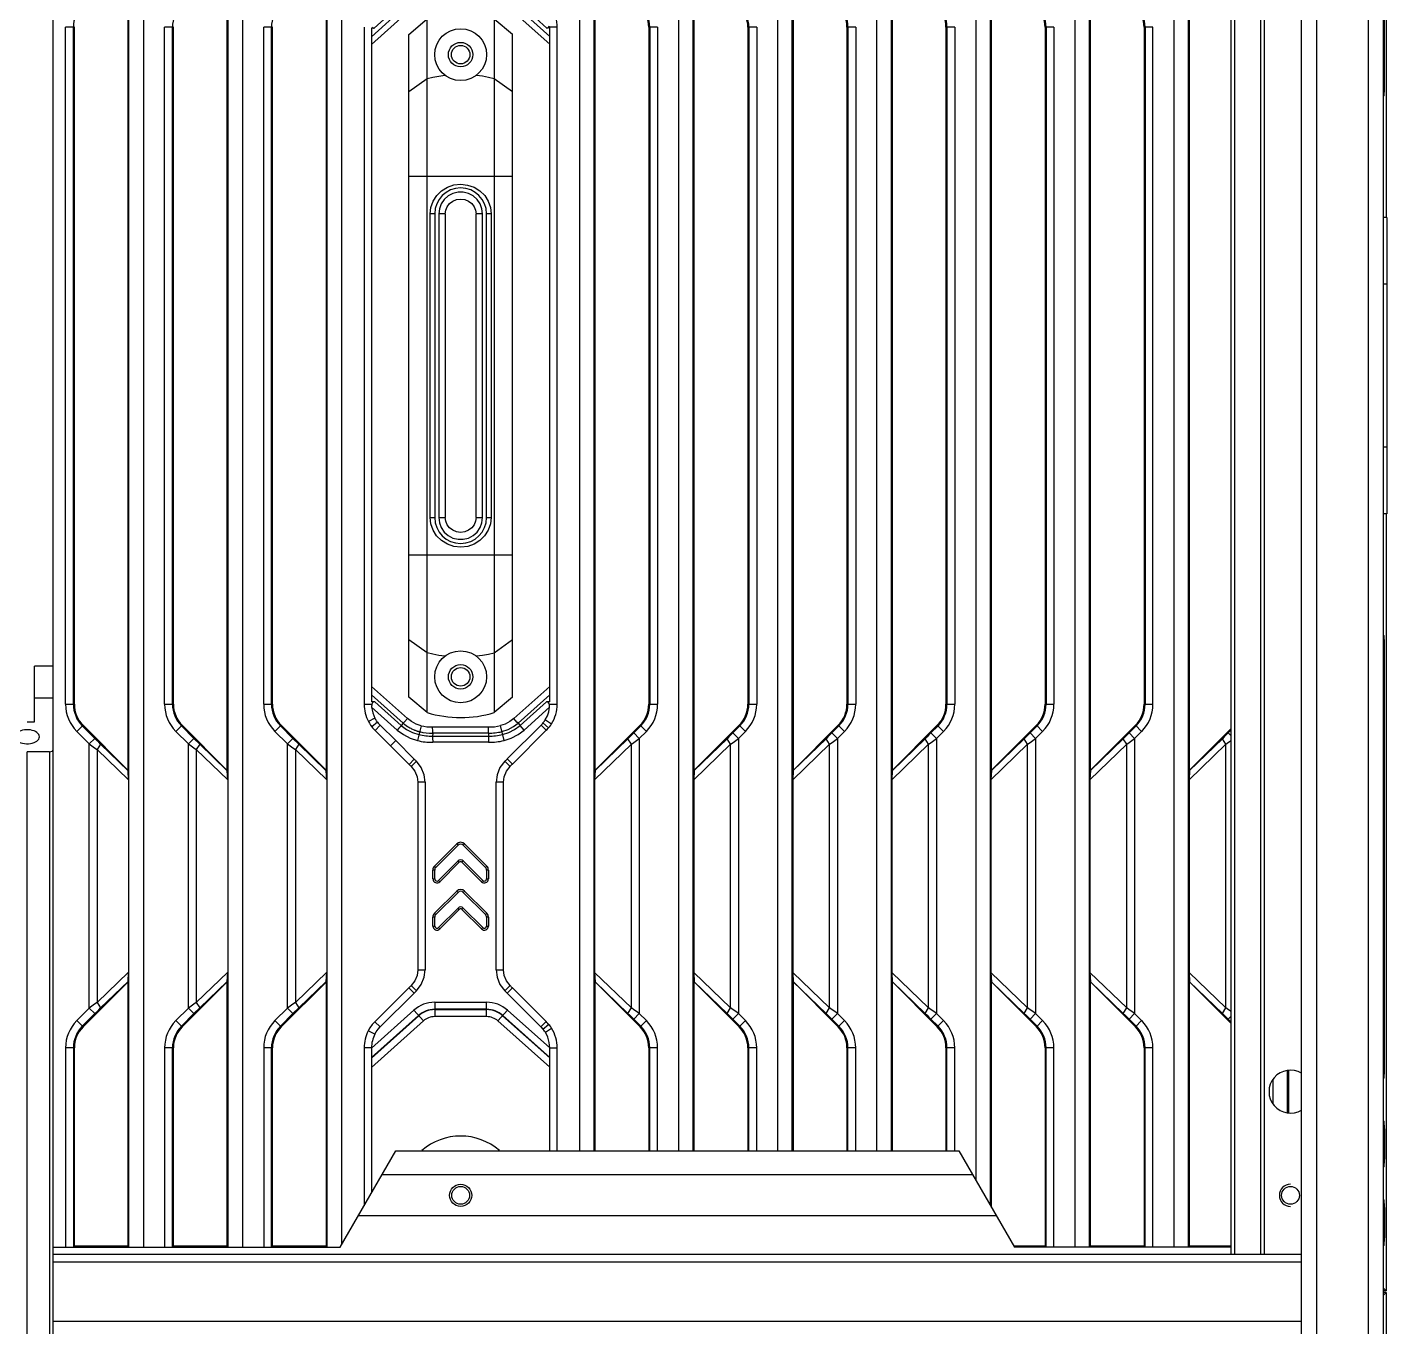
# Model space of a CAD drawing. Header units: millimetres. Extents: x -3132 to 28633, y 682 to 5849.
# Drawn here: x 3596.7 to 3780.2, y 2321.5 to 2497 of the extents above; entities that cross this region are included whole.
import ezdxf

# ---------------------------------------------------------------- set-up
doc = ezdxf.new("R2010")
doc.units = ezdxf.units.MM

msp = doc.modelspace()

# ---------------------------------------------------------------- linework, layer by layer
at = {"linetype": 'Continuous'}
for p, q in [((3600.154, 1837.759), (3600.154, 2564.759)), ((3610.386, 2332.238), (3610.386, 2555.259)), ((3612.383, 2332.259), (3612.383, 2555.259)), ((3623.756, 2332.238), (3623.756, 2555.259)), ((3625.753, 2332.259), (3625.753, 2555.259)), ((3637.126, 2332.238), (3637.126, 2555.259)), ((3639.123, 2332.648), (3639.123, 2555.259)), ((3671.185, 2555.259), (3671.185, 2345.259)), ((3673.177, 2345.259), (3673.177, 2555.259)), ((3684.555, 2555.259), (3684.555, 2345.259)), ((3686.547, 2345.259), (3686.547, 2555.259)), ((3697.925, 2555.259), (3697.925, 2345.259)), ((3699.917, 2345.259), (3699.917, 2555.259)), ((3711.295, 2555.259), (3711.295, 2345.259)), ((3713.287, 2345.259), (3713.287, 2555.259)), ((3724.665, 2555.259), (3724.665, 2341.343)), ((3726.657, 2337.891), (3726.657, 2555.259)), ((3738.035, 2555.259), (3738.035, 2332.259)), ((3740.027, 2332.239), (3740.027, 2555.259)), ((3751.405, 2537.259), (3751.405, 2332.259)), ((3753.397, 2332.239), (3753.397, 2537.259)), ((3759.154, 2331.259), (3759.154, 2537.259)), ((3759.654, 2331.259), (3759.654, 2537.259)), ((3768.654, 1864.759), (3768.654, 2537.759)), ((3770.654, 2537.759), (3770.654, 1864.759)), ((3777.654, 2537.759), (3777.654, 1864.759)), ((3779.654, 2537.759), (3779.654, 1864.759)), ((3779.834, 2488.716), (3779.834, 2537.759)), ((3780.054, 2537.759), (3780.054, 2471.259)), ((3763.154, 2331.259), (3763.154, 2535.259)), ((3763.654, 2331.259), (3763.654, 2512.259)), ((3610.244, 2505.845), (3610.244, 2396.673)), ((3623.614, 2505.845), (3623.614, 2396.673)), ((3636.984, 2505.845), (3636.984, 2396.673)), ((3673.322, 2396.667), (3673.322, 2505.856)), ((3686.692, 2396.667), (3686.692, 2505.856)), ((3700.062, 2396.667), (3700.062, 2505.856)), ((3713.432, 2396.667), (3713.432, 2505.856)), ((3726.802, 2396.667), (3726.802, 2505.856)), ((3740.172, 2396.667), (3740.172, 2505.856)), ((3753.542, 2396.667), (3753.542, 2505.856)), ((3643.124, 2495.675), (3647.409, 2499.52)), ((3647.007, 2499.965), (3643.499, 2496.817)), ((3662.904, 2499.527), (3667.184, 2495.698)), ((3666.808, 2496.838), (3663.305, 2499.972)), ((3643.126, 2494.628), (3647.926, 2498.935)), ((3648.154, 2495.993), (3650.618, 2498.085)), ((3650.618, 2404.433), (3650.618, 2498.085)), ((3659.685, 2498.097), (3659.685, 2404.421)), ((3659.685, 2498.097), (3662.154, 2496.004)), ((3662.388, 2498.94), (3667.184, 2494.651)), ((3601.83, 2405.556), (3601.83, 2496.962)), ((3603.018, 2496.962), (3601.83, 2496.962)), ((3602.883, 2405.556), (3602.883, 2496.962)), ((3603.018, 2405.556), (3603.018, 2496.962)), ((3615.2, 2405.556), (3615.2, 2496.962)), ((3616.388, 2496.962), (3615.2, 2496.962)), ((3616.253, 2405.556), (3616.253, 2496.962)), ((3616.388, 2405.556), (3616.388, 2496.962)), ((3628.57, 2405.556), (3628.57, 2496.962)), ((3629.758, 2496.962), (3628.57, 2496.962)), ((3629.623, 2405.556), (3629.623, 2496.962)), ((3629.758, 2405.556), (3629.758, 2496.962)), ((3642.124, 2496.962), (3642.124, 2405.556)), ((3643.124, 2496.883), (3643.499, 2496.817)), ((3643.125, 2496.883), (3643.125, 2405.902)), ((3648.154, 2406.524), (3648.154, 2495.993)), ((3662.154, 2406.514), (3662.154, 2496.004)), ((3666.808, 2496.838), (3667.184, 2496.906)), ((3668.184, 2496.958), (3667.016, 2496.958)), ((3667.184, 2405.881), (3667.184, 2496.906)), ((3668.183, 2405.556), (3668.183, 2496.952)), ((3680.55, 2496.962), (3680.55, 2405.556)), ((3681.737, 2496.962), (3680.55, 2496.962)), ((3680.684, 2496.962), (3680.684, 2405.556)), ((3681.737, 2496.962), (3681.737, 2405.556)), ((3693.92, 2496.962), (3693.92, 2405.556)), ((3695.107, 2496.962), (3693.92, 2496.962)), ((3694.054, 2496.962), (3694.054, 2405.556)), ((3695.107, 2496.962), (3695.107, 2405.556)), ((3707.29, 2496.962), (3707.29, 2405.556)), ((3708.477, 2496.962), (3707.29, 2496.962)), ((3707.424, 2496.962), (3707.424, 2405.556)), ((3708.477, 2496.962), (3708.477, 2405.556)), ((3720.66, 2496.962), (3720.66, 2405.556)), ((3721.847, 2496.962), (3720.66, 2496.962)), ((3720.794, 2496.962), (3720.794, 2405.556)), ((3721.847, 2496.962), (3721.847, 2405.556)), ((3734.03, 2496.962), (3734.03, 2405.556)), ((3735.217, 2496.962), (3734.03, 2496.962)), ((3734.164, 2496.962), (3734.164, 2405.556)), ((3735.217, 2496.962), (3735.217, 2405.556)), ((3747.4, 2496.962), (3747.4, 2405.556)), ((3748.587, 2496.962), (3747.4, 2496.962)), ((3747.534, 2496.962), (3747.534, 2405.556)), ((3748.587, 2405.556), (3748.587, 2496.962)), ((3648.154, 2488.258), (3650.618, 2490.033)), ((3659.685, 2490.044), (3662.154, 2488.267)), ((3779.654, 2488.716), (3779.834, 2488.716)), ((3779.654, 2487.588), (3779.784, 2487.718)), ((3779.784, 2487.718), (3779.654, 2487.718)), ((3662.154, 2476.785), (3648.154, 2476.785)), ((3651.032, 2430.759), (3651.032, 2471.759)), ((3651.654, 2471.759), (3651.032, 2471.759)), ((3651.654, 2471.759), (3651.654, 2430.759)), ((3652.204, 2471.759), (3652.204, 2430.759)), ((3653.069, 2471.759), (3652.204, 2471.759)), ((3653.069, 2471.759), (3653.069, 2430.759)), ((3657.237, 2430.759), (3657.237, 2471.759)), ((3658.104, 2471.759), (3657.237, 2471.759)), ((3658.104, 2430.759), (3658.104, 2471.759)), ((3658.654, 2430.759), (3658.654, 2471.759)), ((3659.274, 2471.759), (3658.654, 2471.759)), ((3659.274, 2471.759), (3659.274, 2430.759)), ((3780.154, 2471.259), (3779.654, 2471.259)), ((3780.154, 2471.259), (3780.154, 2431.259)), ((3780.154, 2462.259), (3779.654, 2462.259)), ((3780.154, 2440.259), (3779.654, 2440.259)), ((3651.032, 2430.759), (3651.654, 2430.759)), ((3652.204, 2430.759), (3653.069, 2430.759)), ((3657.237, 2430.759), (3658.104, 2430.759)), ((3658.654, 2430.759), (3659.274, 2430.759)), ((3780.154, 2431.259), (3779.654, 2431.259)), ((3780.054, 2431.259), (3780.054, 2326.359)), ((3648.154, 2425.733), (3662.154, 2425.733)), ((3779.654, 2414.928), (3779.784, 2414.797)), ((3650.618, 2412.484), (3648.154, 2414.26)), ((3662.154, 2414.251), (3659.685, 2412.474)), ((3779.654, 2414.797), (3779.784, 2414.797)), ((3779.834, 2413.799), (3779.654, 2413.799)), ((3779.834, 2356.13), (3779.834, 2413.799)), ((3597.654, 2403.187), (3597.654, 2410.693)), ((3600.154, 2410.693), (3597.654, 2410.693)), ((3647.967, 2403.62), (3643.126, 2407.964)), ((3667.184, 2407.94), (3662.347, 2403.614)), ((3600.154, 2406.363), (3597.654, 2406.363)), ((3643.568, 2405.902), (3643.126, 2405.901)), ((3647.418, 2402.995), (3643.128, 2406.844)), ((3643.568, 2405.902), (3647.145, 2402.694)), ((3650.618, 2404.433), (3648.154, 2406.524)), ((3662.154, 2406.514), (3659.685, 2404.421)), ((3667.184, 2406.824), (3662.896, 2402.989)), ((3663.169, 2402.688), (3666.738, 2405.881)), ((3667.184, 2405.881), (3666.738, 2405.881)), ((3601.83, 2405.556), (3603.018, 2405.556)), ((3615.2, 2405.556), (3616.388, 2405.556)), ((3628.57, 2405.556), (3629.758, 2405.556)), ((3642.124, 2405.556), (3643.173, 2405.556)), ((3643.143, 2405.167), (3646.594, 2402.07)), ((3663.718, 2402.063), (3667.161, 2405.142)), ((3667.127, 2405.556), (3668.184, 2405.556)), ((3680.55, 2405.556), (3681.737, 2405.556)), ((3693.92, 2405.556), (3695.107, 2405.556)), ((3707.29, 2405.556), (3708.477, 2405.556)), ((3720.66, 2405.556), (3721.847, 2405.556)), ((3734.03, 2405.556), (3735.217, 2405.556)), ((3747.4, 2405.556), (3748.587, 2405.556)), ((3596.654, 2403.187), (3597.654, 2403.187)), ((3604.189, 2402.727), (3603.349, 2401.887)), ((3605.782, 2400.945), (3604.094, 2402.632)), ((3610.244, 2396.673), (3604.189, 2402.727)), ((3617.559, 2402.727), (3616.719, 2401.887)), ((3619.152, 2400.945), (3617.464, 2402.632)), ((3623.614, 2396.673), (3617.559, 2402.727)), ((3630.929, 2402.727), (3630.089, 2401.887)), ((3632.522, 2400.945), (3630.834, 2402.632)), ((3636.984, 2396.673), (3630.929, 2402.727)), ((3643.585, 2403.691), (3642.698, 2403.23)), ((3643.952, 2403.122), (3643.166, 2402.503)), ((3644.301, 2402.734), (3643.611, 2402.009)), ((3646.404, 2400.649), (3644.301, 2402.734)), ((3647.418, 2402.995), (3647.145, 2402.694)), ((3647.418, 2402.995), (3647.564, 2403.163)), ((3647.564, 2403.163), (3647.967, 2403.62)), ((3649.817, 2402.665), (3649.325, 2400.654)), ((3651.372, 2402.49), (3658.936, 2402.49)), ((3661.009, 2400.657), (3660.513, 2402.667)), ((3666.008, 2402.753), (3661.452, 2398.197)), ((3662.159, 2397.489), (3666.709, 2402.039)), ((3662.748, 2403.155), (3662.347, 2403.614)), ((3662.896, 2402.989), (3662.748, 2403.155)), ((3662.896, 2402.989), (3663.169, 2402.688)), ((3663.718, 2402.063), (3663.169, 2402.688)), ((3666.008, 2402.753), (3666.709, 2402.039)), ((3666.263, 2403.029), (3667.028, 2402.385)), ((3666.585, 2403.454), (3667.435, 2402.929)), ((3679.378, 2402.727), (3673.322, 2396.667)), ((3679.473, 2402.632), (3678.523, 2401.682)), ((3680.218, 2401.887), (3679.378, 2402.727)), ((3692.748, 2402.727), (3686.692, 2396.667)), ((3692.843, 2402.632), (3691.893, 2401.682)), ((3693.588, 2401.887), (3692.748, 2402.727)), ((3706.118, 2402.727), (3700.062, 2396.667)), ((3706.213, 2402.632), (3705.263, 2401.682)), ((3706.958, 2401.887), (3706.118, 2402.727)), ((3719.488, 2402.727), (3713.432, 2396.667)), ((3719.583, 2402.632), (3718.633, 2401.682)), ((3720.328, 2401.887), (3719.488, 2402.727)), ((3732.858, 2402.727), (3726.802, 2396.667)), ((3732.953, 2402.632), (3732.003, 2401.682)), ((3733.698, 2401.887), (3732.858, 2402.727)), ((3746.228, 2402.727), (3740.172, 2396.667)), ((3746.323, 2402.632), (3745.373, 2401.682)), ((3747.068, 2401.887), (3746.228, 2402.727)), ((3759.154, 2402.283), (3753.542, 2396.667)), ((3759.154, 2402.093), (3758.743, 2401.682)), ((3603.349, 2401.887), (3605.037, 2400.2)), ((3605.037, 2400.2), (3605.782, 2400.945)), ((3605.037, 2364.531), (3605.037, 2400.2)), ((3616.719, 2401.887), (3618.407, 2400.2)), ((3618.407, 2400.2), (3619.152, 2400.945)), ((3618.407, 2364.531), (3618.407, 2400.2)), ((3630.089, 2401.887), (3631.777, 2400.2)), ((3631.777, 2400.2), (3632.522, 2400.945)), ((3631.777, 2364.531), (3631.777, 2400.2)), ((3643.611, 2402.009), (3645.698, 2399.941)), ((3646.404, 2400.649), (3645.698, 2399.941)), ((3648.901, 2398.146), (3646.404, 2400.649)), ((3649.546, 2401.875), (3649.619, 2401.856)), ((3651.379, 2401.658), (3651.378, 2401.252)), ((3651.378, 2401.252), (3658.929, 2401.252)), ((3658.928, 2401.658), (3651.379, 2401.658)), ((3658.922, 2400.42), (3651.385, 2400.42)), ((3658.928, 2401.658), (3658.929, 2401.252)), ((3677.736, 2400.909), (3673.309, 2396.635)), ((3678.199, 2400.164), (3677.736, 2400.909)), ((3678.523, 2401.682), (3679.268, 2400.937)), ((3679.268, 2400.937), (3680.218, 2401.887)), ((3679.268, 2400.937), (3679.268, 2363.794)), ((3691.106, 2400.909), (3686.679, 2396.635)), ((3691.569, 2400.164), (3691.106, 2400.909)), ((3691.893, 2401.682), (3692.638, 2400.937)), ((3692.638, 2400.937), (3693.588, 2401.887)), ((3692.638, 2400.937), (3692.638, 2363.794)), ((3704.476, 2400.909), (3700.049, 2396.635)), ((3704.939, 2400.164), (3704.476, 2400.909)), ((3705.263, 2401.682), (3706.008, 2400.937)), ((3706.008, 2400.937), (3706.958, 2401.887)), ((3706.008, 2400.937), (3706.008, 2363.794)), ((3717.846, 2400.909), (3713.419, 2396.635)), ((3718.309, 2400.164), (3717.846, 2400.909)), ((3718.633, 2401.682), (3719.378, 2400.937)), ((3719.378, 2400.937), (3720.328, 2401.887)), ((3719.378, 2400.937), (3719.378, 2363.794)), ((3731.216, 2400.909), (3726.789, 2396.635)), ((3731.679, 2400.164), (3731.216, 2400.909)), ((3732.003, 2401.682), (3732.748, 2400.937)), ((3732.748, 2400.937), (3733.698, 2401.887)), ((3732.748, 2400.937), (3732.748, 2363.794)), ((3744.586, 2400.909), (3740.159, 2396.635)), ((3745.049, 2400.164), (3744.586, 2400.909)), ((3745.373, 2401.682), (3746.118, 2400.937)), ((3746.118, 2400.937), (3747.068, 2401.887)), ((3746.118, 2400.937), (3746.118, 2363.794)), ((3757.956, 2400.909), (3753.529, 2396.635)), ((3758.419, 2400.164), (3757.956, 2400.909)), ((3759.154, 2401.28), (3758.743, 2401.682)), ((3596.654, 2236.259), (3596.654, 2399.146)), ((3599.654, 2399.146), (3596.654, 2399.146)), ((3599.654, 2399.146), (3599.654, 2236.259)), ((3606.568, 2400.172), (3606.106, 2399.426)), ((3606.106, 2399.426), (3606.106, 2365.304)), ((3606.106, 2399.426), (3610.347, 2395.331)), ((3610.279, 2396.589), (3606.568, 2400.172)), ((3619.938, 2400.172), (3619.476, 2399.426)), ((3619.476, 2399.426), (3619.476, 2365.304)), ((3619.476, 2399.426), (3623.717, 2395.331)), ((3623.649, 2396.589), (3619.938, 2400.172)), ((3633.308, 2400.172), (3632.846, 2399.426)), ((3632.846, 2399.426), (3632.846, 2365.304)), ((3632.846, 2399.426), (3637.087, 2395.331)), ((3637.019, 2396.589), (3633.308, 2400.172)), ((3645.698, 2399.941), (3648.194, 2397.439)), ((3673.238, 2395.373), (3678.199, 2400.164)), ((3678.199, 2364.567), (3678.199, 2400.164)), ((3686.608, 2395.373), (3691.569, 2400.164)), ((3691.569, 2364.567), (3691.569, 2400.164)), ((3699.978, 2395.373), (3704.939, 2400.164)), ((3704.939, 2364.567), (3704.939, 2400.164)), ((3713.348, 2395.373), (3718.309, 2400.164)), ((3718.309, 2364.567), (3718.309, 2400.164)), ((3726.718, 2395.373), (3731.679, 2400.164)), ((3731.679, 2364.567), (3731.679, 2400.164)), ((3740.088, 2395.373), (3745.049, 2400.164)), ((3745.049, 2364.567), (3745.049, 2400.164)), ((3753.458, 2395.373), (3758.419, 2400.164)), ((3758.419, 2364.567), (3758.419, 2400.164)), ((3610.244, 2396.673), (3610.279, 2396.589)), ((3610.347, 2395.331), (3610.279, 2396.589)), ((3623.614, 2396.673), (3623.649, 2396.589)), ((3623.717, 2395.331), (3623.649, 2396.589)), ((3636.984, 2396.673), (3637.019, 2396.589)), ((3637.087, 2395.331), (3637.019, 2396.589)), ((3648.901, 2398.146), (3648.194, 2397.439)), ((3649.189, 2397.86), (3648.481, 2397.154)), ((3661.111, 2397.858), (3661.82, 2397.152)), ((3661.452, 2398.197), (3662.159, 2397.489)), ((3673.306, 2396.637), (3673.238, 2395.373)), ((3673.323, 2396.667), (3673.306, 2396.637)), ((3686.676, 2396.637), (3686.608, 2395.373)), ((3686.693, 2396.667), (3686.676, 2396.637)), ((3700.046, 2396.637), (3699.978, 2395.373)), ((3700.063, 2396.667), (3700.046, 2396.637)), ((3713.416, 2396.637), (3713.348, 2395.373)), ((3713.433, 2396.667), (3713.416, 2396.637)), ((3726.786, 2396.637), (3726.718, 2395.373)), ((3726.803, 2396.667), (3726.786, 2396.637)), ((3740.156, 2396.637), (3740.088, 2395.373)), ((3740.173, 2396.667), (3740.156, 2396.637)), ((3753.526, 2396.637), (3753.458, 2395.373)), ((3753.543, 2396.667), (3753.526, 2396.637)), ((3610.347, 2395.331), (3610.347, 2369.4)), ((3623.717, 2395.331), (3623.717, 2369.4)), ((3637.087, 2395.331), (3637.087, 2369.4)), ((3649.377, 2395.017), (3649.377, 2369.713)), ((3650.377, 2395.017), (3649.377, 2395.017)), ((3650.377, 2395.017), (3650.377, 2369.713)), ((3659.928, 2369.714), (3659.928, 2395.018)), ((3660.928, 2395.018), (3659.928, 2395.018)), ((3660.928, 2369.713), (3660.928, 2395.018)), ((3673.238, 2395.373), (3673.238, 2369.357)), ((3686.608, 2395.373), (3686.608, 2369.357)), ((3699.978, 2395.373), (3699.978, 2369.357)), ((3713.348, 2395.373), (3713.348, 2369.357)), ((3726.718, 2395.373), (3726.718, 2369.357)), ((3740.088, 2395.373), (3740.088, 2369.357)), ((3753.458, 2395.373), (3753.458, 2369.357)), ((3654.623, 2386.703), (3651.623, 2383.703)), ((3651.8, 2383.527), (3654.8, 2386.527)), ((3654.8, 2386.527), (3654.623, 2386.703)), ((3655.684, 2386.703), (3655.507, 2386.527)), ((3655.507, 2386.527), (3658.507, 2383.527)), ((3658.684, 2383.703), (3655.684, 2386.703)), ((3651.623, 2383.703), (3651.8, 2383.527)), ((3654.8, 2384.405), (3652.166, 2381.771)), ((3652.343, 2381.594), (3654.977, 2384.229)), ((3654.977, 2384.229), (3654.8, 2384.405)), ((3655.507, 2384.405), (3655.33, 2384.229)), ((3655.33, 2384.229), (3657.965, 2381.594)), ((3658.142, 2381.771), (3655.507, 2384.405)), ((3658.507, 2383.527), (3658.684, 2383.703)), ((3651.404, 2381.983), (3651.404, 2383.173)), ((3651.654, 2383.173), (3651.404, 2383.173)), ((3651.404, 2381.983), (3651.654, 2381.983)), ((3651.654, 2381.983), (3651.654, 2383.173)), ((3658.654, 2383.173), (3658.654, 2381.983)), ((3658.904, 2383.173), (3658.654, 2383.173)), ((3658.654, 2381.983), (3658.904, 2381.983)), ((3658.904, 2383.173), (3658.904, 2381.983)), ((3654.623, 2380.339), (3651.623, 2377.339)), ((3651.8, 2377.163), (3654.8, 2380.163)), ((3652.166, 2381.771), (3652.343, 2381.594)), ((3654.8, 2380.163), (3654.623, 2380.339)), ((3655.684, 2380.339), (3655.507, 2380.163)), ((3655.507, 2380.163), (3658.507, 2377.163)), ((3658.684, 2377.339), (3655.684, 2380.339)), ((3657.965, 2381.594), (3658.142, 2381.771)), ((3651.404, 2375.619), (3651.404, 2376.809)), ((3651.654, 2376.809), (3651.404, 2376.809)), ((3651.623, 2377.339), (3651.8, 2377.163)), ((3651.654, 2375.619), (3651.654, 2376.809)), ((3654.8, 2378.041), (3652.166, 2375.407)), ((3652.343, 2375.23), (3654.977, 2377.865)), ((3654.977, 2377.865), (3654.8, 2378.041)), ((3655.507, 2378.041), (3655.33, 2377.865)), ((3655.33, 2377.865), (3657.965, 2375.23)), ((3658.142, 2375.407), (3655.507, 2378.041)), ((3658.507, 2377.163), (3658.684, 2377.339)), ((3658.654, 2376.809), (3658.654, 2375.619)), ((3658.904, 2376.809), (3658.654, 2376.809)), ((3658.904, 2376.809), (3658.904, 2375.619)), ((3651.404, 2375.619), (3651.654, 2375.619)), ((3652.166, 2375.407), (3652.343, 2375.23)), ((3657.965, 2375.23), (3658.142, 2375.407)), ((3658.654, 2375.619), (3658.904, 2375.619)), ((3610.347, 2369.4), (3606.106, 2365.304)), ((3610.279, 2368.142), (3610.347, 2369.4)), ((3623.717, 2369.4), (3619.476, 2365.304)), ((3623.649, 2368.142), (3623.717, 2369.4)), ((3637.087, 2369.4), (3632.846, 2365.304)), ((3637.019, 2368.142), (3637.087, 2369.4)), ((3649.377, 2369.713), (3650.377, 2369.713)), ((3659.928, 2369.714), (3660.928, 2369.714)), ((3673.238, 2369.357), (3673.307, 2368.089)), ((3678.199, 2364.567), (3673.238, 2369.357)), ((3686.608, 2369.357), (3686.677, 2368.089)), ((3691.569, 2364.567), (3686.608, 2369.357)), ((3699.978, 2369.357), (3700.047, 2368.089)), ((3704.939, 2364.567), (3699.978, 2369.357)), ((3713.348, 2369.357), (3713.417, 2368.089)), ((3718.309, 2364.567), (3713.348, 2369.357)), ((3726.718, 2369.357), (3726.787, 2368.089)), ((3731.679, 2364.567), (3726.718, 2369.357)), ((3740.088, 2369.357), (3740.157, 2368.089)), ((3745.049, 2364.567), (3740.088, 2369.357)), ((3753.458, 2369.357), (3753.527, 2368.089)), ((3758.419, 2364.567), (3753.458, 2369.357)), ((3604.189, 2362.003), (3610.244, 2368.058)), ((3606.568, 2364.559), (3610.279, 2368.142)), ((3610.244, 2368.058), (3610.279, 2368.142)), ((3610.244, 2368.058), (3610.244, 2332.391)), ((3617.559, 2362.003), (3623.614, 2368.058)), ((3619.938, 2364.559), (3623.649, 2368.142)), ((3623.614, 2368.058), (3623.649, 2368.142)), ((3623.614, 2368.058), (3623.614, 2332.391)), ((3630.929, 2362.003), (3636.984, 2368.058)), ((3633.308, 2364.559), (3637.019, 2368.142)), ((3636.984, 2368.058), (3637.019, 2368.142)), ((3636.984, 2368.058), (3636.984, 2332.391)), ((3648.182, 2367.28), (3643.589, 2362.699)), ((3648.888, 2366.572), (3648.182, 2367.28)), ((3649.195, 2366.876), (3648.486, 2367.582)), ((3661.116, 2366.868), (3661.824, 2367.575)), ((3662.15, 2367.25), (3661.443, 2366.543)), ((3666.693, 2362.707), (3662.15, 2367.25)), ((3673.312, 2368.093), (3677.736, 2363.822)), ((3673.323, 2345.259), (3673.323, 2368.068)), ((3673.323, 2368.068), (3679.378, 2362.003)), ((3686.682, 2368.093), (3691.106, 2363.822)), ((3686.693, 2345.259), (3686.693, 2368.068)), ((3686.693, 2368.068), (3692.748, 2362.003)), ((3700.052, 2368.093), (3704.476, 2363.822)), ((3700.063, 2345.259), (3700.063, 2368.068)), ((3700.063, 2368.068), (3706.118, 2362.003)), ((3713.422, 2368.093), (3717.846, 2363.822)), ((3713.433, 2345.259), (3713.433, 2368.068)), ((3713.433, 2368.068), (3719.488, 2362.003)), ((3726.792, 2368.093), (3731.216, 2363.822)), ((3726.803, 2337.639), (3726.803, 2368.068)), ((3726.803, 2368.068), (3732.858, 2362.003)), ((3740.162, 2368.093), (3744.586, 2363.822)), ((3740.173, 2332.391), (3740.173, 2368.068)), ((3740.173, 2368.068), (3746.228, 2362.003)), ((3753.532, 2368.093), (3757.956, 2363.822)), ((3753.543, 2332.391), (3753.543, 2368.068)), ((3753.543, 2368.068), (3759.154, 2362.448)), ((3644.291, 2361.986), (3648.888, 2366.572)), ((3651.653, 2365.327), (3651.653, 2363.386)), ((3651.653, 2365.327), (3658.662, 2365.327)), ((3658.662, 2363.386), (3658.662, 2365.327)), ((3661.443, 2366.543), (3665.997, 2361.989)), ((3605.037, 2364.531), (3603.349, 2362.843)), ((3605.782, 2363.786), (3604.094, 2362.098)), ((3605.782, 2363.786), (3605.037, 2364.531)), ((3606.106, 2365.304), (3606.568, 2364.559)), ((3618.407, 2364.531), (3616.719, 2362.843)), ((3617.464, 2362.098), (3619.152, 2363.786)), ((3619.152, 2363.786), (3618.407, 2364.531)), ((3619.476, 2365.304), (3619.938, 2364.559)), ((3631.777, 2364.531), (3630.089, 2362.843)), ((3630.834, 2362.098), (3632.522, 2363.786)), ((3632.522, 2363.786), (3631.777, 2364.531)), ((3632.846, 2365.304), (3633.308, 2364.559)), ((3648.834, 2364.248), (3643.124, 2359.125)), ((3649.467, 2363.542), (3643.124, 2357.85)), ((3643.124, 2357.791), (3649.497, 2363.509)), ((3650.13, 2362.803), (3648.834, 2364.248)), ((3658.662, 2364.379), (3651.653, 2364.379)), ((3651.653, 2364.335), (3658.662, 2364.335)), ((3661.476, 2364.252), (3660.181, 2362.805)), ((3660.814, 2363.512), (3667.184, 2357.814)), ((3667.184, 2357.874), (3660.843, 2363.545)), ((3667.184, 2359.155), (3661.476, 2364.252)), ((3677.736, 2363.822), (3678.199, 2364.567)), ((3679.268, 2363.794), (3678.523, 2363.049)), ((3680.218, 2362.843), (3679.268, 2363.794)), ((3691.106, 2363.822), (3691.569, 2364.567)), ((3692.638, 2363.794), (3691.893, 2363.049)), ((3693.588, 2362.843), (3692.638, 2363.794)), ((3704.476, 2363.822), (3704.939, 2364.567)), ((3706.008, 2363.794), (3705.263, 2363.049)), ((3706.958, 2362.843), (3706.008, 2363.794)), ((3717.846, 2363.822), (3718.309, 2364.567)), ((3719.378, 2363.794), (3718.633, 2363.049)), ((3720.328, 2362.843), (3719.378, 2363.794)), ((3731.216, 2363.822), (3731.679, 2364.567)), ((3732.748, 2363.794), (3732.003, 2363.049)), ((3733.698, 2362.843), (3732.748, 2363.794)), ((3744.586, 2363.822), (3745.049, 2364.567)), ((3746.118, 2363.794), (3745.373, 2363.049)), ((3747.068, 2362.843), (3746.118, 2363.794)), ((3757.956, 2363.822), (3758.419, 2364.567)), ((3603.349, 2362.843), (3604.189, 2362.003)), ((3616.719, 2362.843), (3617.559, 2362.003)), ((3630.089, 2362.843), (3630.929, 2362.003)), ((3643.124, 2356.516), (3650.13, 2362.803)), ((3644.291, 2361.986), (3643.589, 2362.699)), ((3658.662, 2363.386), (3651.653, 2363.386)), ((3660.181, 2362.805), (3667.184, 2356.541)), ((3665.997, 2361.989), (3666.693, 2362.707)), ((3666.264, 2361.701), (3667.03, 2362.343)), ((3666.586, 2361.275), (3667.431, 2361.81)), ((3679.473, 2362.098), (3678.523, 2363.049)), ((3679.378, 2362.003), (3680.218, 2362.843)), ((3692.843, 2362.098), (3691.893, 2363.049)), ((3692.748, 2362.003), (3693.588, 2362.843)), ((3706.213, 2362.098), (3705.263, 2363.049)), ((3706.118, 2362.003), (3706.958, 2362.843)), ((3719.583, 2362.098), (3718.633, 2363.049)), ((3719.488, 2362.003), (3720.328, 2362.843)), ((3732.953, 2362.098), (3732.003, 2363.049)), ((3732.858, 2362.003), (3733.698, 2362.843)), ((3746.323, 2362.098), (3745.373, 2363.049)), ((3746.228, 2362.003), (3747.068, 2362.843)), ((3759.154, 2362.638), (3758.743, 2363.049)), ((3643.571, 2361.013), (3642.679, 2361.465)), ((3601.83, 2359.175), (3601.83, 2332.259)), ((3603.018, 2359.175), (3601.83, 2359.175)), ((3602.883, 2359.175), (3602.883, 2332.257)), ((3603.018, 2332.391), (3603.018, 2359.175)), ((3615.2, 2359.175), (3615.2, 2332.259)), ((3616.388, 2359.175), (3615.2, 2359.175)), ((3616.253, 2332.257), (3616.253, 2359.175)), ((3616.388, 2332.391), (3616.388, 2359.175)), ((3628.57, 2359.175), (3628.57, 2332.259)), ((3629.758, 2359.175), (3628.57, 2359.175)), ((3629.623, 2332.257), (3629.623, 2359.175)), ((3629.758, 2332.391), (3629.758, 2359.175)), ((3642.124, 2359.175), (3642.124, 2337.846)), ((3643.124, 2359.175), (3642.124, 2359.175)), ((3643.124, 2359.175), (3643.124, 2339.578)), ((3667.184, 2359.155), (3668.184, 2359.165)), ((3667.184, 2345.259), (3667.184, 2359.155)), ((3668.183, 2345.259), (3668.183, 2359.161)), ((3680.55, 2359.175), (3680.55, 2345.259)), ((3681.737, 2359.175), (3680.55, 2359.175)), ((3680.684, 2345.259), (3680.684, 2359.175)), ((3681.737, 2345.259), (3681.737, 2359.175)), ((3693.92, 2359.175), (3693.92, 2345.259)), ((3695.107, 2359.175), (3693.92, 2359.175)), ((3694.054, 2345.259), (3694.054, 2359.175)), ((3695.107, 2345.259), (3695.107, 2359.175)), ((3708.477, 2359.175), (3707.29, 2359.175)), ((3707.29, 2359.175), (3707.29, 2345.259)), ((3707.424, 2345.259), (3707.424, 2359.175)), ((3708.477, 2345.259), (3708.477, 2359.175)), ((3721.847, 2359.175), (3720.66, 2359.175)), ((3720.66, 2359.175), (3720.66, 2345.259)), ((3720.794, 2345.259), (3720.794, 2359.175)), ((3721.847, 2345.259), (3721.847, 2359.175)), ((3735.217, 2359.175), (3734.03, 2359.175)), ((3734.03, 2359.175), (3734.03, 2332.391)), ((3734.164, 2332.257), (3734.164, 2359.175)), ((3735.217, 2332.259), (3735.217, 2359.175)), ((3748.587, 2359.175), (3747.4, 2359.175)), ((3747.4, 2359.175), (3747.4, 2332.391)), ((3747.534, 2332.257), (3747.534, 2359.175)), ((3748.587, 2332.259), (3748.587, 2359.175)), ((3764.775, 2354.846), (3764.775, 2351.672)), ((3766.767, 2350.397), (3766.767, 2356.121)), ((3766.913, 2350.4), (3766.913, 2356.118)), ((3779.654, 2356.13), (3779.834, 2356.13)), ((3779.654, 2355.001), (3779.784, 2355.131)), ((3779.784, 2355.131), (3779.654, 2355.131)), ((3779.654, 2349.361), (3779.784, 2349.23)), ((3779.654, 2349.23), (3779.784, 2349.23)), ((3779.834, 2348.232), (3779.654, 2348.232)), ((3779.834, 2348.232), (3779.834, 2344.13)), ((3638.898, 2332.259), (3646.404, 2345.259)), ((3646.404, 2345.259), (3722.404, 2345.259)), ((3722.404, 2345.259), (3729.909, 2332.259)), ((3779.654, 2344.13), (3779.834, 2344.13)), ((3724.28, 2342.009), (3644.527, 2342.009)), ((3779.654, 2343.001), (3779.784, 2343.131)), ((3779.784, 2343.131), (3779.654, 2343.131)), ((3779.654, 2338.759), (3779.784, 2338.629)), ((3779.654, 2338.629), (3779.784, 2338.629)), ((3727.455, 2336.509), (3641.352, 2336.509)), ((3779.834, 2337.63), (3779.654, 2337.63)), ((3779.834, 2337.63), (3779.834, 2333.528)), ((3602.883, 2332.257), (3603.018, 2332.391)), ((3610.244, 2332.391), (3603.018, 2332.391)), ((3616.253, 2332.257), (3616.388, 2332.391)), ((3623.614, 2332.391), (3616.388, 2332.391)), ((3629.623, 2332.257), (3629.758, 2332.391)), ((3636.984, 2332.391), (3629.758, 2332.391)), ((3734.03, 2332.391), (3729.833, 2332.391)), ((3734.164, 2332.257), (3734.03, 2332.391)), ((3740.044, 2332.259), (3740.076, 2332.294)), ((3740.076, 2332.294), (3740.173, 2332.391)), ((3747.4, 2332.391), (3740.173, 2332.391)), ((3747.534, 2332.257), (3747.4, 2332.391)), ((3753.414, 2332.259), (3753.446, 2332.294)), ((3753.446, 2332.294), (3753.543, 2332.391)), ((3759.154, 2332.391), (3753.543, 2332.391)), ((3779.654, 2333.528), (3779.834, 2333.528)), ((3779.654, 2332.399), (3779.784, 2332.529)), ((3779.784, 2332.529), (3779.654, 2332.529)), ((3600.154, 2332.259), (3638.898, 2332.259)), ((3768.654, 2331.259), (3600.154, 2331.259)), ((3759.154, 2332.259), (3729.909, 2332.259)), ((3768.654, 2330.259), (3600.154, 2330.259)), ((3780.054, 2326.359), (3779.654, 2326.759)), ((3780.054, 2326.359), (3779.654, 2326.359)), ((3779.654, 2325.759), (3780.054, 2326.159)), ((3780.054, 2326.159), (3779.654, 2326.159)), ((3780.054, 2326.159), (3780.054, 2076.359)), ((3600.154, 2322.259), (3768.654, 2322.259))]:
    msp.add_line(p, q, dxfattribs=at)
for points in [[(3643.269, 2496.962), (3643.334, 2496.894), (3643.411, 2496.845), (3643.499, 2496.817)], [(3666.808, 2496.838), (3666.889, 2496.863), (3666.959, 2496.904), (3667.016, 2496.958)], [(3667.019, 2496.961), (3667.076, 2497.046), (3667.119, 2497.154)], [(3650.618, 2490.033), (3651.412, 2490.218), (3652.215, 2490.367), (3653.025, 2490.48)], [(3657.287, 2490.484), (3658.093, 2490.373), (3658.893, 2490.226), (3659.685, 2490.044)], [(3651.032, 2471.759), (3651.128, 2472.619), (3651.437, 2473.486), (3651.923, 2474.243), (3652.572, 2474.877), (3653.362, 2475.361), (3654.233, 2475.658), (3655.172, 2475.759)], [(3655.172, 2475.759), (3656.094, 2475.653), (3656.96, 2475.354), (3657.75, 2474.865), (3658.398, 2474.225), (3658.879, 2473.466), (3659.182, 2472.603), (3659.274, 2471.759)], [(3658.104, 2471.759), (3658.021, 2472.452), (3657.771, 2473.119), (3657.366, 2473.71), (3656.831, 2474.186), (3656.2, 2474.517), (3655.509, 2474.687), (3654.798, 2474.688), (3654.108, 2474.517), (3653.475, 2474.185), (3652.941, 2473.71), (3652.536, 2473.119), (3652.286, 2472.452), (3652.204, 2471.759)], [(3653.069, 2471.759), (3653.133, 2472.25), (3653.333, 2472.728), (3653.66, 2473.147), (3654.094, 2473.476), (3654.606, 2473.684), (3655.152, 2473.755), (3655.702, 2473.684), (3656.212, 2473.475), (3656.646, 2473.147), (3656.973, 2472.727), (3657.172, 2472.25), (3657.237, 2471.759)], [(3655.172, 2426.759), (3654.242, 2426.858), (3653.369, 2427.154), (3652.572, 2427.641), (3651.917, 2428.281), (3651.431, 2429.043), (3651.125, 2429.91), (3651.032, 2430.759)], [(3652.204, 2430.759), (3652.286, 2430.065), (3652.537, 2429.397), (3652.943, 2428.806), (3653.478, 2428.331), (3654.112, 2427.999), (3654.801, 2427.83), (3655.506, 2427.83), (3656.196, 2427.999), (3656.829, 2428.331), (3657.365, 2428.806), (3657.77, 2429.397), (3658.021, 2430.065), (3658.104, 2430.759)], [(3657.237, 2430.759), (3657.172, 2430.268), (3656.973, 2429.791), (3656.647, 2429.371), (3656.213, 2429.043), (3655.703, 2428.834), (3655.151, 2428.763), (3654.602, 2428.835), (3654.091, 2429.044), (3653.658, 2429.372), (3653.332, 2429.792), (3653.133, 2430.269), (3653.069, 2430.759)], [(3659.274, 2430.759), (3659.18, 2429.904), (3658.874, 2429.041), (3658.393, 2428.287), (3657.751, 2427.654), (3656.968, 2427.168), (3656.104, 2426.867), (3655.172, 2426.759)], [(3653.025, 2412.037), (3652.216, 2412.151), (3651.413, 2412.3), (3650.618, 2412.484)], [(3659.685, 2412.474), (3658.893, 2412.292), (3658.093, 2412.145), (3657.287, 2412.034)], [(3643.567, 2405.902), (3643.396, 2405.861), (3643.262, 2405.742), (3643.173, 2405.556)], [(3667.127, 2405.556), (3667.033, 2405.736), (3666.9, 2405.845), (3666.738, 2405.881)], [(3643.173, 2405.556), (3643.146, 2405.438), (3643.136, 2405.308), (3643.143, 2405.167)], [(3666.584, 2403.455), (3666.861, 2403.986), (3667.055, 2404.553), (3667.161, 2405.142)], [(3667.161, 2405.142), (3667.168, 2405.293), (3667.156, 2405.431), (3667.127, 2405.556)], [(3642.697, 2403.23), (3642.834, 2402.984), (3642.99, 2402.742), (3643.166, 2402.503)], [(3643.952, 2403.122), (3643.813, 2403.309), (3643.691, 2403.499), (3643.585, 2403.691)], [(3647.145, 2402.694), (3646.998, 2402.526), (3646.807, 2402.311), (3646.594, 2402.07)], [(3646.594, 2402.07), (3647.423, 2401.457), (3648.34, 2400.981), (3649.325, 2400.654)], [(3647.145, 2402.694), (3647.869, 2402.159), (3648.671, 2401.745), (3649.522, 2401.462)], [(3647.418, 2402.995), (3647.628, 2402.83), (3647.813, 2402.687), (3647.983, 2402.567), (3648.141, 2402.468), (3648.286, 2402.384), (3648.42, 2402.312), (3648.544, 2402.25), (3648.657, 2402.195), (3648.762, 2402.148), (3648.859, 2402.106), (3648.948, 2402.07), (3649.031, 2402.038), (3649.107, 2402.01), (3649.178, 2401.986), (3649.243, 2401.964), (3649.304, 2401.944), (3649.36, 2401.927), (3649.412, 2401.912), (3649.46, 2401.898), (3649.504, 2401.886), (3649.546, 2401.875)], [(3649.817, 2402.665), (3649.15, 2402.887), (3648.527, 2403.209), (3647.967, 2403.62)], [(3651.379, 2401.658), (3651.379, 2401.881), (3651.372, 2402.49)], [(3658.928, 2401.658), (3658.931, 2401.881), (3658.934, 2402.168), (3658.936, 2402.49)], [(3662.347, 2403.614), (3661.796, 2403.21), (3661.179, 2402.89), (3660.513, 2402.667)], [(3660.712, 2401.859), (3661.562, 2402.149), (3662.288, 2402.537), (3662.896, 2402.989)], [(3660.81, 2401.465), (3661.651, 2401.745), (3662.442, 2402.153), (3663.169, 2402.688)], [(3661.009, 2400.657), (3661.988, 2400.984), (3662.897, 2401.456), (3663.718, 2402.063)], [(3666.263, 2403.029), (3666.179, 2402.933), (3666.094, 2402.84), (3666.008, 2402.753)], [(3666.263, 2403.029), (3666.31, 2403.086), (3666.354, 2403.139), (3666.393, 2403.189), (3666.429, 2403.235), (3666.462, 2403.279), (3666.491, 2403.319), (3666.518, 2403.357), (3666.541, 2403.392), (3666.563, 2403.425), (3666.584, 2403.455)], [(3666.709, 2402.039), (3666.817, 2402.15), (3666.924, 2402.265), (3667.028, 2402.385)], [(3667.028, 2402.385), (3667.175, 2402.566), (3667.312, 2402.747), (3667.435, 2402.929)], [(3605.037, 2400.2), (3605.4, 2399.934), (3605.756, 2399.676), (3606.106, 2399.426)], [(3606.568, 2400.172), (3606.314, 2400.418), (3606.052, 2400.676), (3605.782, 2400.945)], [(3618.407, 2400.2), (3618.77, 2399.934), (3619.126, 2399.676), (3619.476, 2399.426)], [(3619.938, 2400.172), (3619.684, 2400.418), (3619.422, 2400.676), (3619.152, 2400.945)], [(3631.777, 2400.2), (3632.14, 2399.934), (3632.496, 2399.676), (3632.846, 2399.426)], [(3633.308, 2400.172), (3633.054, 2400.418), (3632.792, 2400.676), (3632.522, 2400.945)], [(3651.378, 2401.252), (3651.378, 2401.029), (3651.385, 2400.42)], [(3658.929, 2401.252), (3658.926, 2401.029), (3658.922, 2400.42)], [(3678.523, 2401.682), (3678.253, 2401.414), (3677.99, 2401.156), (3677.736, 2400.909)], [(3678.199, 2400.164), (3678.549, 2400.414), (3678.905, 2400.672), (3679.268, 2400.937)], [(3691.893, 2401.682), (3691.623, 2401.414), (3691.36, 2401.156), (3691.106, 2400.909)], [(3691.569, 2400.164), (3691.919, 2400.414), (3692.275, 2400.672), (3692.638, 2400.937)], [(3705.263, 2401.682), (3704.993, 2401.414), (3704.73, 2401.156), (3704.476, 2400.909)], [(3704.939, 2400.164), (3705.289, 2400.414), (3705.645, 2400.672), (3706.008, 2400.937)], [(3718.633, 2401.682), (3718.363, 2401.414), (3718.1, 2401.156), (3717.846, 2400.909)], [(3718.309, 2400.164), (3718.659, 2400.414), (3719.015, 2400.672), (3719.378, 2400.937)], [(3732.003, 2401.682), (3731.733, 2401.414), (3731.47, 2401.156), (3731.216, 2400.909)], [(3731.679, 2400.164), (3732.029, 2400.414), (3732.385, 2400.672), (3732.748, 2400.937)], [(3745.373, 2401.682), (3745.103, 2401.414), (3744.84, 2401.156), (3744.586, 2400.909)], [(3745.049, 2400.164), (3745.399, 2400.414), (3745.755, 2400.672), (3746.118, 2400.937)], [(3758.743, 2401.682), (3758.473, 2401.414), (3758.21, 2401.156), (3757.956, 2400.909)], [(3758.419, 2400.164), (3758.771, 2400.416), (3759.128, 2400.674), (3759.154, 2400.694)], [(3648.482, 2397.154), (3648.976, 2396.505), (3649.276, 2395.78), (3649.377, 2395.017)], [(3650.377, 2395.017), (3650.242, 2396.039), (3649.842, 2397.005), (3649.189, 2397.86)], [(3661.111, 2397.858), (3660.46, 2397.002), (3660.063, 2396.037), (3659.928, 2395.017)], [(3660.928, 2395.018), (3661.029, 2395.78), (3661.328, 2396.504), (3661.819, 2397.152)], [(3649.377, 2369.713), (3649.276, 2368.952), (3648.978, 2368.228), (3648.486, 2367.582)], [(3649.195, 2366.876), (3649.845, 2367.73), (3650.242, 2368.694), (3650.377, 2369.713)], [(3659.928, 2369.714), (3660.063, 2368.691), (3660.463, 2367.725), (3661.116, 2366.868)], [(3661.824, 2367.575), (3661.329, 2368.224), (3661.029, 2368.95), (3660.928, 2369.713)], [(3686.688, 2368.064), (3686.685, 2368.074), (3686.684, 2368.083), (3686.682, 2368.093)], [(3700.058, 2368.064), (3700.055, 2368.074), (3700.054, 2368.083), (3700.052, 2368.093)], [(3713.428, 2368.064), (3713.425, 2368.074), (3713.424, 2368.083), (3713.422, 2368.093)], [(3726.798, 2368.064), (3726.795, 2368.074), (3726.794, 2368.083), (3726.792, 2368.093)], [(3740.168, 2368.064), (3740.165, 2368.074), (3740.164, 2368.083), (3740.162, 2368.093)], [(3753.538, 2368.064), (3753.535, 2368.074), (3753.534, 2368.083), (3753.532, 2368.093)], [(3606.106, 2365.304), (3605.756, 2365.054), (3605.399, 2364.796), (3605.037, 2364.531)], [(3605.782, 2363.786), (3606.052, 2364.054), (3606.314, 2364.312), (3606.568, 2364.559)], [(3619.476, 2365.304), (3619.126, 2365.054), (3618.769, 2364.796), (3618.407, 2364.531)], [(3619.152, 2363.786), (3619.422, 2364.055), (3619.684, 2364.312), (3619.938, 2364.559)], [(3632.846, 2365.304), (3632.496, 2365.054), (3632.139, 2364.796), (3631.777, 2364.531)], [(3632.522, 2363.786), (3632.792, 2364.055), (3633.054, 2364.312), (3633.308, 2364.559)], [(3677.736, 2363.822), (3677.991, 2363.575), (3678.253, 2363.317), (3678.523, 2363.049)], [(3679.268, 2363.794), (3678.905, 2364.059), (3678.549, 2364.317), (3678.199, 2364.567)], [(3691.106, 2363.822), (3691.361, 2363.575), (3691.623, 2363.317), (3691.893, 2363.049)], [(3692.638, 2363.794), (3692.275, 2364.059), (3691.919, 2364.317), (3691.569, 2364.567)], [(3704.476, 2363.822), (3704.731, 2363.575), (3704.993, 2363.317), (3705.263, 2363.049)], [(3706.008, 2363.794), (3705.645, 2364.059), (3705.289, 2364.317), (3704.939, 2364.567)], [(3717.846, 2363.822), (3718.101, 2363.575), (3718.363, 2363.317), (3718.633, 2363.049)], [(3719.378, 2363.794), (3719.015, 2364.059), (3718.659, 2364.317), (3718.309, 2364.567)], [(3731.216, 2363.822), (3731.471, 2363.575), (3731.733, 2363.317), (3732.003, 2363.049)], [(3732.748, 2363.794), (3732.385, 2364.059), (3732.029, 2364.317), (3731.679, 2364.567)], [(3744.586, 2363.822), (3744.841, 2363.575), (3745.103, 2363.317), (3745.373, 2363.049)], [(3746.118, 2363.794), (3745.755, 2364.059), (3745.399, 2364.317), (3745.049, 2364.567)], [(3757.956, 2363.822), (3758.211, 2363.575), (3758.473, 2363.317), (3758.743, 2363.049)], [(3759.154, 2364.038), (3759.127, 2364.057), (3758.771, 2364.315), (3758.419, 2364.567)], [(3643.589, 2362.699), (3643.224, 2362.301), (3642.92, 2361.885), (3642.678, 2361.464)], [(3643.571, 2361.013), (3643.762, 2361.345), (3644.002, 2361.672), (3644.291, 2361.986)], [(3665.997, 2361.989), (3666.087, 2361.898), (3666.176, 2361.802), (3666.264, 2361.701)], [(3666.585, 2361.275), (3666.486, 2361.419), (3666.382, 2361.557), (3666.264, 2361.701)], [(3667.03, 2362.343), (3666.919, 2362.471), (3666.807, 2362.592), (3666.693, 2362.707)], [(3667.431, 2361.81), (3667.308, 2361.989), (3667.175, 2362.165), (3667.03, 2362.343)], [(3759.154, 2363.457), (3758.992, 2363.296), (3758.743, 2363.049)], [(3667.184, 2359.155), (3667.117, 2359.897), (3666.917, 2360.609), (3666.585, 2361.275)], [(3610.372, 2332.259), (3610.342, 2332.293), (3610.244, 2332.391)], [(3623.742, 2332.259), (3623.712, 2332.293), (3623.614, 2332.391)], [(3637.112, 2332.259), (3637.082, 2332.293), (3636.984, 2332.391)]]:
    msp.add_lwpolyline(points, dxfattribs=at)
for centre, radius in [((3655.154, 2493.259), 3.5), ((3655.154, 2493.259), 1.65), ((3655.154, 2493.259), 1.25), ((3655.154, 2409.259), 3.5), ((3655.154, 2409.259), 1.65), ((3655.154, 2409.259), 1.25), ((3655.154, 2339.259), 1.5), ((3655.154, 2339.259), 1.2), ((3767.154, 2339.259), 1.2)]:
    msp.add_circle(centre, radius, dxfattribs=at)
for centre, radius, start, end in [((3607.018, 2496.962), 4.134, 135, 180), ((3620.388, 2496.962), 4.134, 135, 180), ((3633.758, 2496.962), 4.134, 135, 180), ((3663.184, 2496.962), 4.999, 359.88758, 31.65316), ((3676.55, 2496.962), 4, 0, 45.00069), ((3676.55, 2496.962), 4.134, 0, 45), ((3689.92, 2496.962), 4, 0, 45.00069), ((3689.92, 2496.962), 4.134, 0, 45), ((3703.29, 2496.962), 4, 0, 45.00069), ((3703.29, 2496.962), 4.134, 0, 45), ((3716.66, 2496.962), 4, 0, 45.00069), ((3716.66, 2496.962), 4.134, 0, 45), ((3730.03, 2496.962), 4, 0, 45.00069), ((3730.03, 2496.962), 4.134, 0, 45), ((3743.4, 2496.962), 4, 0, 45.00069), ((3743.4, 2496.962), 4.134, 0, 45), ((3655.154, 2471.759), 3.5, 0.00002, 180.00002), ((3655.154, 2430.759), 3.5, 180.00002, 0), ((3607.018, 2405.556), 5.188, 180.00001, 225), ((3607.018, 2405.556), 4.134, 180, 225), ((3607.018, 2405.556), 4, 180.00001, 225), ((3620.388, 2405.556), 5.188, 180.00001, 225), ((3620.388, 2405.556), 4.134, 180, 225), ((3620.388, 2405.556), 4, 180.00001, 225), ((3633.758, 2405.556), 5.188, 180.00001, 225), ((3633.758, 2405.556), 4.134, 180, 225), ((3633.758, 2405.556), 4, 180.00001, 225), ((3647.124, 2405.556), 5, 180.00002, 207.71825), ((3647.124, 2405.556), 4, 185.58183, 207.78568), ((3663.184, 2405.556), 4.998, 328.28646, 0.00762), ((3676.55, 2405.556), 4, 314.99932, 0), ((3676.55, 2405.556), 4.134, 315, 0), ((3676.55, 2405.556), 5.188, 315, 360), ((3689.92, 2405.556), 4, 314.99932, 0), ((3689.92, 2405.556), 4.134, 315, 0), ((3689.92, 2405.556), 5.188, 315, 360), ((3703.29, 2405.556), 4, 314.99932, 0), ((3703.29, 2405.556), 4.134, 315, 0), ((3703.29, 2405.556), 5.188, 315, 360), ((3716.66, 2405.556), 4, 314.99932, 0), ((3716.66, 2405.556), 4.134, 315, 0), ((3716.66, 2405.556), 5.188, 315, 360), ((3730.03, 2405.556), 4, 314.99932, 0), ((3730.03, 2405.556), 4.134, 315, 0), ((3730.03, 2405.556), 5.188, 315, 360), ((3743.4, 2405.556), 4, 314.99932, 0), ((3743.4, 2405.556), 4.134, 315, 0), ((3743.4, 2405.556), 5.188, 315, 360), ((3647.038, 2405.549), 4.926, 218.19037, 225.93408), ((3647.038, 2405.549), 3.926, 218.18979, 225.81563), ((3651.268, 2408.594), 6.105, 256.24513, 270.96986), ((3659.048, 2408.6), 6.111, 268.95345, 283.87387), ((3651.268, 2408.594), 8.175, 256.24562, 270.81432), ((3651.268, 2408.594), 7.343, 256.2454, 270.85433), ((3651.268, 2408.594), 6.937, 256.2454, 270.91771), ((3659.048, 2408.6), 8.181, 269.12028, 283.87341), ((3659.048, 2408.6), 6.943, 269.00943, 283.87321), ((3659.048, 2408.6), 7.349, 269.0774, 283.87321), ((3704.487, 2453.878), 79.714, 225.07472, 225.36551), ((3704.487, 2453.878), 78.714, 225.07549, 225.37047), ((3605.658, 2453.987), 78.902, 314.65299, 315.00212), ((3605.658, 2453.987), 79.902, 314.65883, 315.00212), ((3655.154, 2386.173), 0.75, 45.00003, 134.99998), ((3655.154, 2386.173), 0.5, 45.00005, 134.99998), ((3652.154, 2383.173), 0.75, 135, 179.99994), ((3655.154, 2384.052), 0.5, 44.99999, 134.99998), ((3655.154, 2384.052), 0.25, 44.99997, 134.99998), ((3658.154, 2383.173), 0.75, 0, 44.99999), ((3651.954, 2381.983), 0.55, 180.00004, 315), ((3652.154, 2383.173), 0.5, 135, 179.99995), ((3651.954, 2381.983), 0.3, 180.00002, 315), ((3658.354, 2381.983), 0.55, 225.00013, 360), ((3658.354, 2381.983), 0.3, 225.00005, 360), ((3658.154, 2383.173), 0.5, 0, 44.99999), ((3655.154, 2379.809), 0.75, 45.00003, 134.99998), ((3655.154, 2379.809), 0.5, 45.00005, 134.99998), ((3655.154, 2377.688), 0.5, 44.99999, 134.99998), ((3652.154, 2376.809), 0.75, 135, 179.99994), ((3652.154, 2376.809), 0.5, 135, 179.99995), ((3655.154, 2377.688), 0.25, 44.99997, 134.99998), ((3658.154, 2376.809), 0.5, 0, 44.99999), ((3658.154, 2376.809), 0.75, 0, 44.99999), ((3651.954, 2375.619), 0.55, 180.00004, 315), ((3651.954, 2375.619), 0.3, 180.00002, 315), ((3658.354, 2375.619), 0.55, 225.00013, 360), ((3658.354, 2375.619), 0.3, 225.00005, 360), ((3704.451, 2310.864), 79.68, 134.61732, 134.92528), ((3605.634, 2310.736), 79.925, 44.99933, 45.3289), ((3651.653, 2361.107), 4.221, 90, 131.89966), ((3704.451, 2310.864), 78.68, 134.61137, 134.92528), ((3658.662, 2361.107), 4.221, 48.18708, 90), ((3605.634, 2310.736), 78.925, 44.99933, 45.33387), ((3651.653, 2361.107), 3.272, 90, 131.89966), ((3651.653, 2361.107), 3.228, 90, 131.89966), ((3658.662, 2361.107), 3.272, 48.18708, 90), ((3658.662, 2361.107), 3.228, 48.18708, 90), ((3607.018, 2359.175), 5.188, 135.00003, 180), ((3607.018, 2359.175), 4.134, 135.00001, 179.99999), ((3607.018, 2359.175), 4, 135, 180), ((3620.388, 2359.175), 5.188, 135, 180), ((3620.388, 2359.175), 4.134, 135, 180), ((3620.388, 2359.175), 4, 135, 180), ((3633.758, 2359.175), 5.188, 135, 180), ((3633.758, 2359.175), 4.134, 135, 180), ((3633.758, 2359.175), 4, 135, 180), ((3651.653, 2361.107), 2.279, 90, 131.89966), ((3658.662, 2361.107), 2.279, 48.18708, 90), ((3663.184, 2359.175), 4.999, 359.84083, 31.81758), ((3676.55, 2359.175), 4, 0, 45.00069), ((3676.55, 2359.175), 4.134, 0.00001, 44.99999), ((3676.55, 2359.175), 5.188, 0.00001, 44.99999), ((3689.92, 2359.175), 4, 0, 45.00069), ((3689.92, 2359.175), 4.134, 0.00001, 44.99999), ((3689.92, 2359.175), 5.188, 0.00001, 44.99999), ((3703.29, 2359.175), 4, 0, 45.00069), ((3703.29, 2359.175), 4.134, 0.00001, 44.99999), ((3703.29, 2359.175), 5.188, 0.00001, 44.99999), ((3716.66, 2359.175), 4, 0, 45.00069), ((3716.66, 2359.175), 4.134, 0.00001, 44.99999), ((3716.66, 2359.175), 5.188, 0.00001, 44.99999), ((3730.03, 2359.175), 4, 0, 45.00069), ((3730.03, 2359.175), 4.134, 0.00001, 44.99999), ((3730.03, 2359.175), 5.188, 0.00001, 44.99999), ((3743.4, 2359.175), 4, 0, 45.00069), ((3743.4, 2359.175), 4.134, 0.00001, 44.99999), ((3743.4, 2359.175), 5.188, 0.00001, 44.99999), ((3647.124, 2359.175), 5, 152.75191, 180), ((3647.124, 2359.175), 4, 152.65263, 179.99999), ((3767.154, 2353.259), 2.9, 58.85261, 301.14739), ((3655.154, 2339.259), 8, 49.01155, 130.97004), ((3767.154, 2339.259), 1.5, 90, 270)]:
    msp.add_arc(centre, radius, start, end, dxfattribs=at)
for centre, major_axis, ratio, start_param, end_param in [((3779.781, 2488.716), (0, 1), 0.0524078, -3.0892328, -1.5707963), ((3779.781, 2413.799), (0, 1), 0.0524078, -1.5707963, -0.0523599), ((3655.172, 2422.209), (0, -18.45), 0.92139, -0.2711698, 0.2686962), ((3596.654, 2401.166), (1.65, 0), 0.5773503, 3.6651914, 8.9011792), ((3599.654, 2399.434), (0.5, 0), 0.5773503, -1.5707963, 0), ((3779.781, 2356.13), (0, 1), 0.0524078, -3.0892328, -1.5707963), ((3779.781, 2348.232), (0, 1), 0.0524078, -1.5707963, -0.0523599), ((3779.781, 2344.13), (0, 1), 0.0524078, -3.0892328, -1.5707963), ((3779.781, 2337.63), (0, 1), 0.0524078, -1.5707963, -0.0523599), ((3779.781, 2333.528), (0, 1), 0.0524078, -3.0892328, -1.5707963)]:
    msp.add_ellipse(centre, major_axis=major_axis, ratio=ratio, start_param=start_param, end_param=end_param, dxfattribs=at)

doc.saveas('drawing.dxf')
